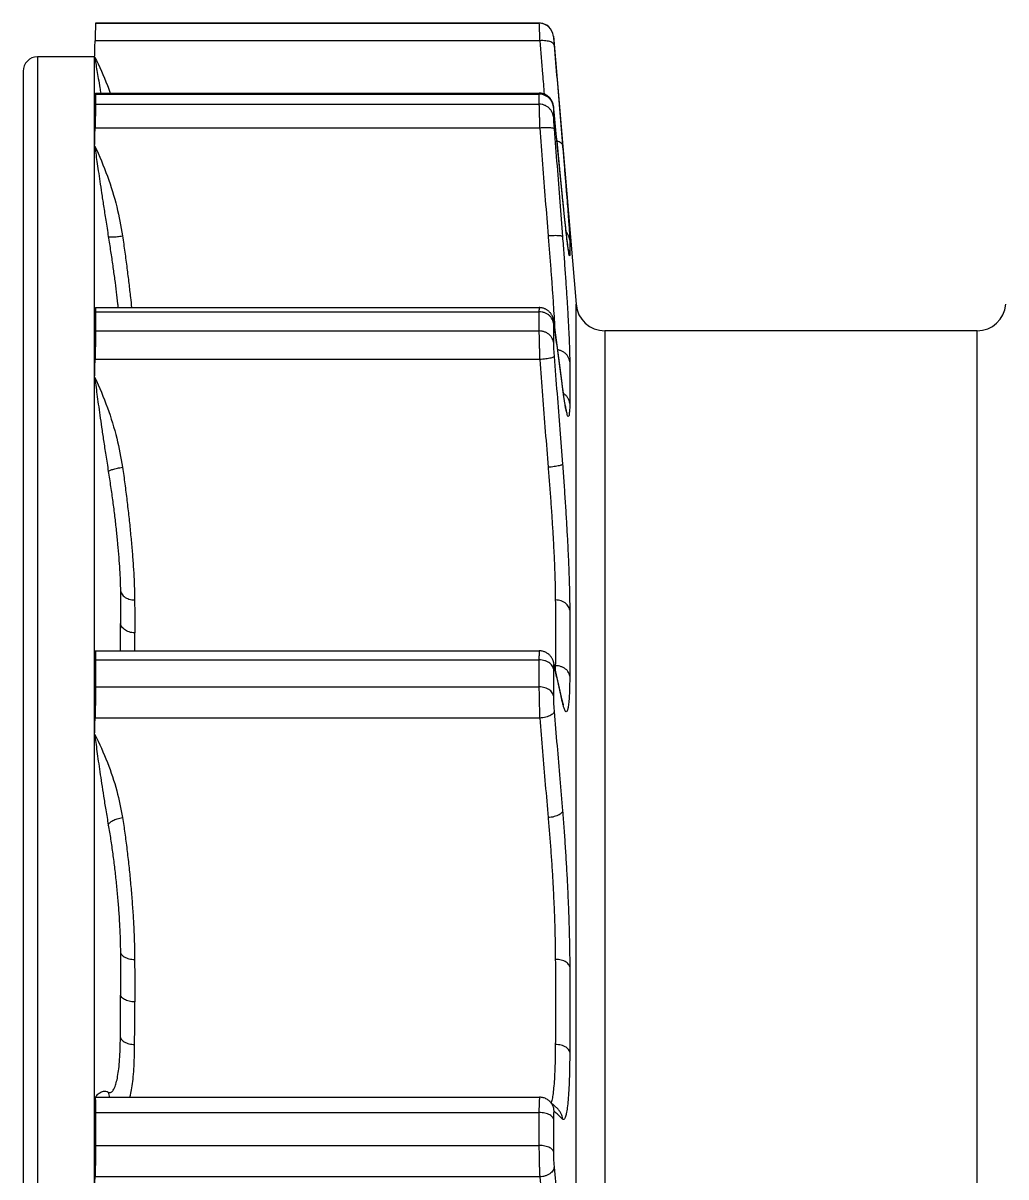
# Model space of a CAD drawing. Extents: x 33 to 391, y 88 to 313.
# Drawn here: x 317.72 to 351.64, y 272.92 to 312.74 of the extents above; entities that cross this region are included whole.
import ezdxf

# ---------------------------------------------------------------- set-up
doc = ezdxf.new("R2010")
doc.units = 0
doc.header["$MEASUREMENT"] = 0
doc.layers.get('0').update_dxf_attribs({"linetype": 'CONTINUOUS'})

msp = doc.modelspace()

# ---------------------------------------------------------------- linework, layer by layer
at = {"color": 7, "linetype": 'Continuous'}
for p, q in [((320.224, 312.741), (320.224, 312.738)), ((335.528, 312.741), (320.224, 312.741)), ((320.224, 312.738), (335.528, 312.738)), ((335.528, 312.741), (335.528, 312.738)), ((336.025, 312.284), (336.025, 312.281)), ((336.025, 312.284), (336.808, 303.034)), ((335.553, 312.133), (320.209, 312.133)), ((318.225, 311.576), (318.225, 172.276)), ((320.159, 311.576), (318.225, 311.576)), ((320.194, 172.496), (320.194, 311.57)), ((317.725, 311.076), (317.725, 172.776)), ((320.223, 310.324), (335.529, 310.324)), ((320.224, 310.289), (320.224, 309.945)), ((320.224, 310.289), (335.528, 310.289)), ((335.528, 310.289), (335.528, 309.945)), ((320.224, 309.945), (335.528, 309.945)), ((336.025, 309.848), (336.025, 309.506)), ((336.034, 309.835), (336.032, 309.852)), ((336.036, 309.816), (336.034, 309.835)), ((336.046, 309.727), (336.041, 309.775)), ((336.375, 306.398), (336.046, 309.727)), ((336.051, 309.679), (336.05, 309.688)), ((335.553, 309.116), (320.209, 309.116)), ((336.339, 306.754), (336.339, 306.762)), ((336.42, 305.955), (336.375, 306.398)), ((336.453, 305.653), (336.42, 305.955)), ((336.463, 305.564), (336.453, 305.653)), ((336.472, 305.48), (336.463, 305.564)), ((336.492, 305.307), (336.472, 305.48)), ((336.508, 305.181), (336.492, 305.307)), ((336.519, 305.091), (336.508, 305.181)), ((336.527, 305.028), (336.519, 305.091)), ((336.534, 304.974), (336.527, 305.028)), ((336.539, 304.938), (336.534, 304.974)), ((336.544, 304.907), (336.539, 304.938)), ((336.548, 304.88), (336.544, 304.907)), ((336.55, 304.864), (336.548, 304.88)), ((336.553, 304.85), (336.55, 304.864)), ((336.555, 304.838), (336.553, 304.85)), ((336.556, 304.828), (336.555, 304.838)), ((336.558, 304.819), (336.556, 304.828)), ((320.22, 302.919), (335.534, 302.919)), ((320.224, 302.778), (320.224, 302.115)), ((320.224, 302.778), (335.528, 302.778)), ((335.528, 302.778), (335.528, 302.115)), ((336.808, 181.055), (336.808, 303.034)), ((336.025, 302.386), (336.025, 301.727)), ((336.038, 302.461), (336.034, 302.481)), ((336.051, 302.363), (336.048, 302.393)), ((320.224, 302.115), (335.528, 302.115)), ((337.803, 302.119), (337.803, 181.97)), ((350.646, 302.119), (337.803, 302.119)), ((350.646, 181.97), (350.646, 302.119)), ((335.553, 301.125), (320.209, 301.125)), ((336.339, 300.182), (336.337, 300.211)), ((336.357, 300.062), (336.34, 300.182)), ((336.371, 299.958), (336.357, 300.062)), ((336.385, 299.863), (336.371, 299.958)), ((336.398, 299.777), (336.385, 299.863)), ((336.406, 299.725), (336.398, 299.777)), ((336.414, 299.676), (336.406, 299.725)), ((336.422, 299.631), (336.414, 299.676)), ((336.429, 299.589), (336.422, 299.631)), ((336.436, 299.55), (336.429, 299.589)), ((336.443, 299.515), (336.436, 299.55)), ((336.449, 299.484), (336.443, 299.515)), ((336.455, 299.455), (336.449, 299.484)), ((320.194, 290.806), (320.194, 290.806)), ((320.216, 291.074), (335.541, 291.074)), ((320.224, 290.763), (320.224, 289.83)), ((320.224, 290.763), (335.528, 290.763)), ((335.528, 290.763), (335.528, 289.83)), ((336.025, 290.448), (336.025, 289.521)), ((336.331, 289.366), (336.04, 290.655)), ((336.092, 290.561), (336.061, 290.561)), ((320.224, 289.83), (335.528, 289.83)), ((335.553, 288.753), (320.209, 288.753)), ((320.21, 275.666), (335.55, 275.666)), ((335.926, 275.499), (335.894, 275.53)), ((336.188, 275.249), (335.926, 275.499)), ((320.224, 275.135), (320.224, 274.001)), ((320.224, 275.135), (335.528, 275.135)), ((335.528, 275.135), (335.528, 274.001)), ((336.025, 274.921), (336.025, 273.795)), ((320.224, 274.001), (335.528, 274.001)), ((335.553, 272.916), (320.209, 272.916))]:
    msp.add_line(p, q, dxfattribs=at)
for points in [[(336.032, 309.852), (336.031, 309.86), (336.029, 309.867), (336.028, 309.875), (336.027, 309.883), (336.026, 309.891), (336.025, 309.899), (336.023, 309.907), (336.021, 309.915), (336.019, 309.924), (336.017, 309.934), (336.015, 309.944), (336.012, 309.954), (336.009, 309.965), (336.005, 309.976), (336.002, 309.988), (335.997, 310), (335.993, 310.012), (335.988, 310.024), (335.982, 310.036), (335.976, 310.048), (335.97, 310.06), (335.963, 310.072), (335.956, 310.085), (335.948, 310.097), (335.94, 310.109), (335.931, 310.121), (335.922, 310.133), (335.912, 310.145), (335.902, 310.157), (335.892, 310.168), (335.88, 310.18), (335.869, 310.191), (335.857, 310.201), (335.845, 310.212), (335.832, 310.222), (335.819, 310.231), (335.805, 310.241), (335.791, 310.249), (335.777, 310.258), (335.763, 310.266), (335.748, 310.273), (335.733, 310.281), (335.717, 310.287), (335.701, 310.293), (335.685, 310.299), (335.669, 310.304), (335.653, 310.308), (335.636, 310.312), (335.619, 310.316), (335.602, 310.318), (335.585, 310.321), (335.568, 310.322), (335.551, 310.323), (335.534, 310.324), (335.529, 310.324)], [(336.041, 309.775), (336.04, 309.786), (336.038, 309.796), (336.036, 309.816)], [(336.56, 304.808), (336.56, 304.807), (336.56, 304.808), (336.56, 304.809), (336.56, 304.811), (336.559, 304.813), (336.559, 304.816), (336.558, 304.819)], [(336.034, 302.481), (336.032, 302.49), (336.03, 302.5), (336.028, 302.511), (336.026, 302.521), (336.023, 302.532), (336.02, 302.544), (336.016, 302.557), (336.012, 302.57), (336.007, 302.584), (336.002, 302.598), (335.996, 302.613), (335.989, 302.628), (335.981, 302.643), (335.973, 302.659), (335.964, 302.674), (335.954, 302.69), (335.944, 302.706), (335.933, 302.721), (335.921, 302.736), (335.908, 302.751), (335.894, 302.766), (335.88, 302.78), (335.865, 302.794), (335.849, 302.807), (335.833, 302.82), (335.816, 302.832), (335.798, 302.844), (335.78, 302.854), (335.761, 302.864), (335.742, 302.874), (335.722, 302.882), (335.702, 302.89), (335.682, 302.897), (335.661, 302.903), (335.639, 302.908), (335.618, 302.912), (335.596, 302.915), (335.574, 302.918), (335.552, 302.919), (335.534, 302.919)], [(336.047, 302.403), (336.045, 302.416), (336.043, 302.428), (336.041, 302.44), (336.04, 302.451), (336.038, 302.461)], [(336.34, 300.182), (336.311, 300.408), (336.047, 302.403)], [(336.482, 299.343), (336.482, 299.344), (336.481, 299.345), (336.481, 299.348), (336.48, 299.351), (336.478, 299.355), (336.477, 299.36), (336.475, 299.366), (336.474, 299.373), (336.472, 299.38), (336.47, 299.388), (336.468, 299.398), (336.465, 299.407), (336.463, 299.418), (336.46, 299.43), (336.458, 299.442), (336.455, 299.455)], [(336.04, 290.655), (336.036, 290.67), (336.033, 290.684), (336.029, 290.699), (336.024, 290.715), (336.018, 290.732), (336.011, 290.75), (336.004, 290.768), (335.995, 290.787), (335.985, 290.807), (335.974, 290.826), (335.962, 290.845), (335.949, 290.864), (335.935, 290.883), (335.919, 290.902), (335.903, 290.92), (335.885, 290.937), (335.866, 290.954), (335.846, 290.97), (335.826, 290.985), (335.804, 290.999), (335.781, 291.013), (335.757, 291.025), (335.733, 291.036), (335.708, 291.045), (335.681, 291.054), (335.655, 291.061), (335.627, 291.066), (335.599, 291.07), (335.571, 291.073), (335.541, 291.074)], [(336.375, 289.208), (336.375, 289.208), (336.375, 289.209), (336.374, 289.211), (336.372, 289.215), (336.371, 289.22), (336.369, 289.225), (336.367, 289.232), (336.364, 289.239), (336.362, 289.248), (336.359, 289.258), (336.356, 289.268), (336.353, 289.279), (336.35, 289.292), (336.346, 289.305), (336.343, 289.319), (336.339, 289.334), (336.335, 289.35), (336.331, 289.366)], [(335.894, 275.53), (335.872, 275.55), (335.848, 275.568), (335.823, 275.586), (335.796, 275.602), (335.768, 275.616), (335.739, 275.629), (335.709, 275.641), (335.677, 275.65), (335.645, 275.657), (335.612, 275.662), (335.578, 275.665), (335.55, 275.666)]]:
    msp.add_lwpolyline(points, dxfattribs=at)
for centre, radius, start, end in [((335.528, 312.242), 0.499, 4.8361, 90), ((318.225, 311.076), 0.5, 90, 180), ((337.803, 303.118), 0.999, 184.8361, 270), ((350.646, 303.118), 0.999, 270, 355.1639)]:
    msp.add_arc(centre, radius, start, end, dxfattribs=at)
for points, knots in [([(320.224, 312.738), (320.224, 312.733), (320.223, 312.714), (320.223, 312.673), (320.221, 312.606), (320.219, 312.515), (320.216, 312.404), (320.212, 312.274), (320.21, 312.181), (320.209, 312.133)], [0, 0, 0, 0, 0.0151002, 0.0570229, 0.124628, 0.2160754, 0.3288755, 0.4599579, 0.6057508, 0.6057508, 0.6057508, 0.6057508]), ([(336.025, 312.281), (336.022, 312.316), (336.009, 312.386), (335.967, 312.484), (335.906, 312.571), (335.827, 312.644), (335.735, 312.698), (335.634, 312.731), (335.563, 312.738), (335.528, 312.738)], [0, 0, 0, 0, 0.1058125, 0.2116257, 0.3174398, 0.423255, 0.5290712, 0.6348882, 0.7407056, 0.7407056, 0.7407056, 0.7407056]), ([(335.528, 312.738), (335.528, 312.733), (335.529, 312.714), (335.53, 312.673), (335.533, 312.606), (335.537, 312.515), (335.542, 312.404), (335.547, 312.274), (335.551, 312.181), (335.553, 312.133)], [0, 0, 0, 0, 0.0150996, 0.0570263, 0.1246457, 0.2161268, 0.3289879, 0.4601614, 0.6060746, 0.6060746, 0.6060746, 0.6060746]), ([(336.025, 312.281), (336.025, 312.278), (336.027, 312.265), (336.029, 312.237), (336.033, 312.192), (336.038, 312.132), (336.044, 312.059), (336.048, 312.007), (336.051, 311.978)], [0, 0, 0, 0, 0.0100685, 0.038389, 0.0838791, 0.1449049, 0.2193002, 0.3038221, 0.3038221, 0.3038221, 0.3038221]), ([(320.194, 311.57), (320.197, 311.663), (320.201, 311.851), (320.206, 312.039), (320.209, 312.133)], [0, 0, 0, 0, 0.2804744, 0.5630738, 0.5630738, 0.5630738, 0.5630738]), ([(336.051, 311.978), (336.049, 311.993), (336.036, 312.025), (335.994, 312.062), (335.932, 312.093), (335.854, 312.116), (335.762, 312.131), (335.66, 312.137), (335.589, 312.135), (335.553, 312.133)], [0, 0, 0, 0, 0.044337, 0.0982616, 0.1661375, 0.2482431, 0.3426137, 0.4460064, 0.5544307, 0.5544307, 0.5544307, 0.5544307]), ([(335.553, 312.133), (335.585, 311.748), (335.637, 311.134), (335.688, 310.52), (335.707, 310.291)], [0, 0, 0, 0, 1.159687, 1.848451, 1.848451, 1.848451, 1.848451]), ([(336.051, 311.978), (336.084, 311.583), (336.149, 310.804), (336.245, 309.653), (336.308, 308.898), (336.339, 308.527)], [0, 0, 0, 0, 1.19133, 2.344711, 3.463829, 3.463829, 3.463829, 3.463829]), ([(320.194, 311.57), (320.207, 311.497), (320.233, 311.341), (320.275, 311.092), (320.323, 310.812), (320.367, 310.553), (320.395, 310.386), (320.406, 310.324)], [0, 0, 0, 0, 0.222708, 0.474685, 0.757214, 1.074582, 1.264065, 1.264065, 1.264065, 1.264065]), ([(320.194, 311.57), (320.357, 311.251), (320.545, 310.838), (320.703, 310.413), (320.735, 310.324)], [0, 0, 0, 0, 1.074686, 1.35849, 1.35849, 1.35849, 1.35849]), ([(320.209, 309.951), (320.21, 309.991), (320.212, 310.064), (320.217, 310.161), (320.215, 310.24), (320.228, 310.283), (320.215, 310.318), (320.223, 310.322), (320.223, 310.322)], [0, 0, 0, 0, 0.1195674, 0.2187911, 0.2949659, 0.3460211, 0.3705786, 0.3706095, 0.3706095, 0.3706095, 0.3706095]), ([(335.531, 310.322), (335.531, 310.322), (335.53, 310.321), (335.524, 310.311), (335.528, 310.299), (335.528, 310.289)], [0, 0, 0, 0, 0.00078341, 0.00395504, 0.03371793, 0.03371793, 0.03371793, 0.03371793]), ([(336.025, 309.848), (336.022, 309.882), (336.009, 309.949), (335.967, 310.044), (335.905, 310.128), (335.827, 310.198), (335.735, 310.25), (335.634, 310.282), (335.563, 310.289), (335.528, 310.289)], [0, 0, 0, 0, 0.1022807, 0.2050003, 0.3083843, 0.412537, 0.5174256, 0.6228884, 0.728665, 0.728665, 0.728665, 0.728665]), ([(320.209, 309.951), (320.206, 309.871), (320.201, 309.712), (320.197, 309.553), (320.194, 309.474)], [0, 0, 0, 0, 0.2395161, 0.4772271, 0.4772271, 0.4772271, 0.4772271]), ([(320.224, 309.945), (320.224, 309.925), (320.224, 309.878), (320.223, 309.795), (320.221, 309.69), (320.219, 309.566), (320.216, 309.427), (320.212, 309.275), (320.21, 309.17), (320.209, 309.116)], [0, 0, 0, 0, 0.0588353, 0.1422215, 0.2478908, 0.3729661, 0.5140406, 0.6672729, 0.8284858, 0.8284858, 0.8284858, 0.8284858]), ([(336.025, 309.506), (336.022, 309.539), (336.009, 309.607), (335.967, 309.701), (335.905, 309.785), (335.827, 309.854), (335.735, 309.905), (335.634, 309.937), (335.563, 309.945), (335.528, 309.945)], [0, 0, 0, 0, 0.101784, 0.2040696, 0.307114, 0.4110355, 0.5157959, 0.6212101, 0.7269815, 0.7269815, 0.7269815, 0.7269815]), ([(335.528, 309.945), (335.528, 309.925), (335.529, 309.878), (335.53, 309.795), (335.533, 309.69), (335.537, 309.566), (335.542, 309.427), (335.547, 309.275), (335.551, 309.17), (335.553, 309.116)], [0, 0, 0, 0, 0.0588187, 0.1421911, 0.2478593, 0.3729572, 0.5140866, 0.6674068, 0.828738, 0.828738, 0.828738, 0.828738]), ([(336.04, 309.786), (336.039, 309.791), (336.036, 309.81), (336.03, 309.835), (336.033, 309.856), (336.022, 309.868), (336.025, 309.853), (336.025, 309.848)], [0, 0, 0, 0, 0.0166408, 0.05538579, 0.07646787, 0.07974864, 0.09580227, 0.09580227, 0.09580227, 0.09580227]), ([(336.025, 309.506), (336.025, 309.494), (336.026, 309.465), (336.029, 309.413), (336.032, 309.348), (336.037, 309.27), (336.044, 309.183), (336.048, 309.123), (336.051, 309.091)], [0, 0, 0, 0, 0.0353765, 0.0874498, 0.1541185, 0.2329898, 0.3212412, 0.4150547, 0.4150547, 0.4150547, 0.4150547]), ([(336.046, 309.726), (336.045, 309.733), (336.043, 309.753), (336.041, 309.773), (336.04, 309.786)], [0, 0, 0, 0, 0.02146084, 0.05992325, 0.05992325, 0.05992325, 0.05992325]), ([(336.338, 306.762), (336.308, 307.074), (336.245, 307.711), (336.149, 308.684), (336.084, 309.344), (336.051, 309.679)], [0, 0, 0, 0, 0.941866, 1.920437, 2.931247, 2.931247, 2.931247, 2.931247]), ([(320.194, 308.509), (320.197, 308.61), (320.201, 308.812), (320.206, 309.015), (320.209, 309.116)], [0, 0, 0, 0, 0.3024514, 0.6071942, 0.6071942, 0.6071942, 0.6071942]), ([(336.051, 309.091), (336.049, 309.098), (336.028, 309.109), (335.99, 309.116), (335.93, 309.123), (335.853, 309.127), (335.761, 309.127), (335.66, 309.123), (335.589, 309.119), (335.553, 309.116)], [0, 0, 0, 0, 0.0203335, 0.0604868, 0.1209741, 0.1994896, 0.2925217, 0.3957564, 0.5043484, 0.5043484, 0.5043484, 0.5043484]), ([(335.553, 309.116), (335.585, 308.701), (335.65, 307.872), (335.746, 306.631), (335.81, 305.806), (335.842, 305.394)], [0, 0, 0, 0, 1.250002, 2.494537, 3.733573, 3.733573, 3.733573, 3.733573]), ([(336.051, 309.091), (336.084, 308.665), (336.149, 307.825), (336.245, 306.584), (336.308, 305.77), (336.339, 305.369)], [0, 0, 0, 0, 1.284195, 2.527491, 3.733858, 3.733858, 3.733858, 3.733858]), ([(336.339, 308.527), (336.338, 308.541), (336.324, 308.573), (336.282, 308.61), (336.222, 308.64), (336.176, 308.654), (336.152, 308.66)], [0, 0, 0, 0, 0.0443391, 0.0983037, 0.1662013, 0.2424652, 0.2424652, 0.2424652, 0.2424652]), ([(320.194, 308.509), (320.358, 308.164), (320.648, 307.473), (320.968, 306.428), (321.104, 305.732), (321.158, 305.394)], [0, 0, 0, 0, 1.145168, 2.245866, 3.271587, 3.271587, 3.271587, 3.271587]), ([(320.194, 308.509), (320.207, 308.423), (320.233, 308.24), (320.275, 307.949), (320.323, 307.625), (320.376, 307.265), (320.436, 306.865), (320.504, 306.417), (320.581, 305.917), (320.636, 305.564), (320.666, 305.378)], [0, 0, 0, 0, 0.261889, 0.555489, 0.881413, 1.243583, 1.646858, 2.097001, 2.600679, 3.166458, 3.166458, 3.166458, 3.166458]), ([(336.339, 308.527), (336.355, 308.336), (336.385, 307.968), (336.429, 307.439), (336.468, 306.958), (336.502, 306.528), (336.531, 306.152), (336.554, 305.835), (336.572, 305.58), (336.584, 305.391), (336.589, 305.287), (336.589, 305.247)], [0, 0, 0, 0, 0.575278, 1.107338, 1.590983, 2.023606, 2.401537, 2.721014, 2.977896, 3.168588, 3.289498, 3.289498, 3.289498, 3.289498]), ([(336.55, 304.868), (336.545, 304.907), (336.525, 305.021), (336.501, 305.234), (336.466, 305.527), (336.428, 305.882), (336.384, 306.298), (336.355, 306.596), (336.339, 306.754)], [0, 0, 0, 0, 0.116763, 0.347498, 0.643024, 1.001116, 1.420416, 1.897615, 1.897615, 1.897615, 1.897615]), ([(336.589, 305.247), (336.586, 305.282), (336.573, 305.351), (336.531, 305.448), (336.49, 305.506), (336.466, 305.532)], [0, 0, 0, 0, 0.104863, 0.2098366, 0.3153835, 0.3153835, 0.3153835, 0.3153835]), ([(320.666, 305.378), (320.669, 305.373), (320.686, 305.366), (320.718, 305.361), (320.766, 305.358), (320.826, 305.359), (320.898, 305.363), (320.98, 305.37), (321.067, 305.381), (321.127, 305.389), (321.158, 305.394)], [0, 0, 0, 0, 0.0182427, 0.0509753, 0.0986341, 0.1600096, 0.2331657, 0.3156715, 0.4047344, 0.4973168, 0.4973168, 0.4973168, 0.4973168]), ([(320.666, 305.378), (320.693, 305.206), (320.745, 304.869), (320.817, 304.376), (320.882, 303.907), (320.939, 303.469), (320.978, 303.143), (320.998, 302.963), (321.002, 302.919)], [0, 0, 0, 0, 0.522147, 1.022851, 1.497017, 1.940589, 2.349602, 2.482208, 2.482208, 2.482208, 2.482208]), ([(321.158, 305.394), (321.184, 305.206), (321.236, 304.836), (321.308, 304.29), (321.373, 303.769), (321.426, 303.315), (321.456, 303.035), (321.468, 302.919)], [0, 0, 0, 0, 0.569556, 1.122014, 1.649466, 2.145108, 2.494339, 2.494339, 2.494339, 2.494339]), ([(336.339, 305.369), (336.337, 305.375), (336.316, 305.386), (336.279, 305.394), (336.218, 305.401), (336.141, 305.404), (336.05, 305.404), (335.948, 305.401), (335.878, 305.397), (335.842, 305.394)], [0, 0, 0, 0, 0.0204444, 0.0606936, 0.1212215, 0.1997211, 0.2926888, 0.3958228, 0.5042939, 0.5042939, 0.5042939, 0.5042939]), ([(335.842, 305.394), (335.858, 305.206), (335.888, 304.837), (335.931, 304.293), (335.97, 303.773), (336.005, 303.283), (336.034, 302.83), (336.051, 302.54), (336.058, 302.403)], [0, 0, 0, 0, 0.564299, 1.112025, 1.635989, 2.129313, 2.585666, 2.999235, 2.999235, 2.999235, 2.999235]), ([(336.339, 305.369), (336.355, 305.159), (336.386, 304.748), (336.43, 304.146), (336.469, 303.575), (336.503, 303.039), (336.532, 302.544), (336.555, 302.094), (336.573, 301.695), (336.585, 301.353), (336.589, 301.143), (336.589, 301.049)], [0, 0, 0, 0, 0.631077, 1.236827, 1.810578, 2.348674, 2.846302, 3.298516, 3.699688, 4.044656, 4.327223, 4.327223, 4.327223, 4.327223]), ([(336.589, 305.247), (336.59, 305.192), (336.592, 305.084), (336.592, 304.957), (336.591, 304.884), (336.591, 304.866)], [0, 0, 0, 0, 0.1632382, 0.3265618, 0.3809864, 0.3809864, 0.3809864, 0.3809864]), ([(336.589, 304.757), (336.589, 304.74), (336.591, 304.687), (336.559, 304.76), (336.558, 304.804), (336.552, 304.853), (336.55, 304.868)], [0, 0, 0, 0, 0.0500857, 0.0746515, 0.169064, 0.2160098, 0.2160098, 0.2160098, 0.2160098]), ([(336.589, 304.757), (336.586, 304.792), (336.577, 304.838), (336.562, 304.882), (336.558, 304.893)], [0, 0, 0, 0, 0.104876, 0.1399179, 0.1399179, 0.1399179, 0.1399179]), ([(320.209, 302.733), (320.206, 302.674), (320.201, 302.555), (320.197, 302.437), (320.194, 302.378)], [0, 0, 0, 0, 0.178696, 0.3560452, 0.3560452, 0.3560452, 0.3560452]), ([(320.209, 302.733), (320.21, 302.761), (320.212, 302.81), (320.216, 302.869), (320.217, 302.903), (320.22, 302.916), (320.221, 302.918), (320.221, 302.919)], [0, 0, 0, 0, 0.0844955, 0.1445268, 0.1784786, 0.1856702, 0.1859468, 0.1859468, 0.1859468, 0.1859468]), ([(320.221, 302.919), (320.226, 302.924), (320.219, 302.876), (320.226, 302.85), (320.224, 302.803), (320.224, 302.778)], [0, 0, 0, 0, 0.0206815, 0.0677424, 0.1401531, 0.1401531, 0.1401531, 0.1401531]), ([(335.533, 302.918), (335.533, 302.918), (335.528, 302.923), (335.533, 302.877), (335.526, 302.849), (335.528, 302.803), (335.528, 302.778)], [0, 0, 0, 0, 0.0000794, 0.0206819, 0.0677615, 0.1401604, 0.1401604, 0.1401604, 0.1401604]), ([(336.025, 302.386), (336.022, 302.416), (336.009, 302.477), (335.966, 302.561), (335.904, 302.636), (335.826, 302.698), (335.734, 302.744), (335.633, 302.772), (335.563, 302.778), (335.528, 302.778)], [0, 0, 0, 0, 0.091482, 0.1848347, 0.2809645, 0.3802326, 0.4824352, 0.5868842, 0.6925456, 0.6925456, 0.6925456, 0.6925456]), ([(336.051, 302.363), (336.048, 302.379), (336.045, 302.409), (336.039, 302.431), (336.034, 302.46), (336.024, 302.444), (336.027, 302.424), (336.026, 302.404), (336.026, 302.393)], [0, 0, 0, 0, 0.0485148, 0.0804088, 0.0945089, 0.101067, 0.1249031, 0.1586186, 0.1586186, 0.1586186, 0.1586186]), ([(336.335, 300.21), (336.306, 300.436), (336.244, 300.904), (336.149, 301.621), (336.084, 302.113), (336.051, 302.363)], [0, 0, 0, 0, 0.682457, 1.414968, 2.171635, 2.171635, 2.171635, 2.171635]), ([(320.224, 302.115), (320.224, 302.082), (320.224, 302.01), (320.223, 301.892), (320.221, 301.758), (320.219, 301.61), (320.216, 301.452), (320.213, 301.29), (320.21, 301.18), (320.209, 301.125)], [0, 0, 0, 0, 0.0982096, 0.2168799, 0.3527822, 0.5022151, 0.6611075, 0.8251318, 0.9898152, 0.9898152, 0.9898152, 0.9898152]), ([(336.025, 301.727), (336.022, 301.757), (336.009, 301.817), (335.966, 301.9), (335.904, 301.974), (335.826, 302.035), (335.734, 302.081), (335.633, 302.109), (335.563, 302.115), (335.528, 302.115)], [0, 0, 0, 0, 0.0905307, 0.1830659, 0.2785709, 0.377424, 0.4794013, 0.5837662, 0.6894184, 0.6894184, 0.6894184, 0.6894184]), ([(335.528, 302.115), (335.528, 302.082), (335.528, 302.01), (335.53, 301.892), (335.533, 301.758), (335.537, 301.61), (335.541, 301.452), (335.547, 301.29), (335.551, 301.18), (335.553, 301.125)], [0, 0, 0, 0, 0.0981826, 0.2168307, 0.3527258, 0.5021788, 0.6611261, 0.8252393, 0.9900417, 0.9900417, 0.9900417, 0.9900417]), ([(336.025, 301.727), (336.025, 301.707), (336.026, 301.664), (336.028, 301.593), (336.032, 301.511), (336.037, 301.421), (336.043, 301.327), (336.048, 301.264), (336.051, 301.232)], [0, 0, 0, 0, 0.0580793, 0.1300758, 0.213015, 0.3039203, 0.3995227, 0.4957127, 0.4957127, 0.4957127, 0.4957127]), ([(320.194, 300.519), (320.197, 300.62), (320.201, 300.822), (320.206, 301.024), (320.209, 301.125)], [0, 0, 0, 0, 0.3020103, 0.6063087, 0.6063087, 0.6063087, 0.6063087]), ([(336.051, 301.232), (336.049, 301.224), (336.029, 301.21), (335.991, 301.195), (335.93, 301.178), (335.853, 301.162), (335.761, 301.147), (335.66, 301.135), (335.589, 301.128), (335.553, 301.125)], [0, 0, 0, 0, 0.0227524, 0.0652663, 0.1278044, 0.2079886, 0.3022507, 0.4062357, 0.5150776, 0.5150776, 0.5150776, 0.5150776]), ([(335.553, 301.125), (335.585, 300.711), (335.65, 299.883), (335.746, 298.644), (335.81, 297.82), (335.842, 297.408)], [0, 0, 0, 0, 1.248189, 2.490919, 3.728157, 3.728157, 3.728157, 3.728157]), ([(336.051, 301.232), (336.084, 300.805), (336.149, 299.967), (336.245, 298.727), (336.308, 297.914), (336.339, 297.514)], [0, 0, 0, 0, 1.282412, 2.523984, 3.728682, 3.728682, 3.728682, 3.728682]), ([(336.589, 301.049), (336.586, 301.082), (336.573, 301.146), (336.531, 301.236), (336.469, 301.316), (336.39, 301.382), (336.298, 301.431), (336.223, 301.454), (336.18, 301.461), (336.171, 301.462)], [0, 0, 0, 0, 0.097368, 0.1957884, 0.2958045, 0.3976583, 0.5012614, 0.6062261, 0.6321431, 0.6321431, 0.6321431, 0.6321431]), ([(336.589, 301.049), (336.59, 300.89), (336.592, 300.572), (336.592, 300.094), (336.59, 299.775), (336.589, 299.616)], [0, 0, 0, 0, 0.47761, 0.955468, 1.433112, 1.433112, 1.433112, 1.433112]), ([(320.194, 300.519), (320.358, 300.175), (320.648, 299.485), (320.968, 298.441), (321.104, 297.746), (321.158, 297.408)], [0, 0, 0, 0, 1.143745, 2.242974, 3.267256, 3.267256, 3.267256, 3.267256]), ([(320.194, 300.519), (320.206, 300.426), (320.233, 300.229), (320.275, 299.918), (320.322, 299.574), (320.376, 299.196), (320.436, 298.779), (320.504, 298.319), (320.581, 297.81), (320.636, 297.454), (320.666, 297.267)], [0, 0, 0, 0, 0.282128, 0.596113, 0.941853, 1.322621, 1.742436, 2.205942, 2.718328, 3.286254, 3.286254, 3.286254, 3.286254]), ([(336.455, 299.425), (336.445, 299.472), (336.424, 299.611), (336.382, 299.863), (336.354, 300.068), (336.339, 300.182)], [0, 0, 0, 0, 0.1458314, 0.422148, 0.7665565, 0.7665565, 0.7665565, 0.7665565]), ([(336.589, 299.616), (336.586, 299.648), (336.573, 299.713), (336.531, 299.803), (336.469, 299.883), (336.412, 299.931), (336.377, 299.953), (336.372, 299.957)], [0, 0, 0, 0, 0.0974056, 0.1958979, 0.2960065, 0.3979562, 0.4184924, 0.4184924, 0.4184924, 0.4184924]), ([(336.589, 299.616), (336.589, 299.544), (336.593, 299.417), (336.567, 299.283), (336.579, 299.178), (336.513, 299.158), (336.501, 299.268), (336.475, 299.337), (336.459, 299.404), (336.455, 299.425)], [0, 0, 0, 0, 0.2168805, 0.36566, 0.445244, 0.4696335, 0.5399133, 0.6782482, 0.7396507, 0.7396507, 0.7396507, 0.7396507]), ([(336.339, 297.514), (336.337, 297.507), (336.317, 297.493), (336.279, 297.477), (336.219, 297.461), (336.142, 297.445), (336.05, 297.43), (335.948, 297.418), (335.878, 297.411), (335.842, 297.408)], [0, 0, 0, 0, 0.0228467, 0.0654313, 0.1279863, 0.2081347, 0.3023173, 0.4061923, 0.5149101, 0.5149101, 0.5149101, 0.5149101]), ([(336.339, 297.514), (336.356, 297.301), (336.387, 296.877), (336.43, 296.247), (336.469, 295.628), (336.503, 295.027), (336.532, 294.449), (336.556, 293.9), (336.574, 293.386), (336.585, 292.916), (336.589, 292.617), (336.589, 292.475)], [0, 0, 0, 0, 0.640352, 1.275127, 1.896675, 2.500565, 3.081193, 3.632794, 4.148663, 4.622435, 5.045746, 5.045746, 5.045746, 5.045746]), ([(320.666, 297.267), (320.669, 297.274), (320.685, 297.286), (320.717, 297.302), (320.765, 297.32), (320.826, 297.339), (320.898, 297.358), (320.979, 297.376), (321.067, 297.394), (321.127, 297.404), (321.158, 297.408)], [0, 0, 0, 0, 0.0218398, 0.0582996, 0.1093789, 0.1737188, 0.2492811, 0.3335572, 0.4237003, 0.516643, 0.516643, 0.516643, 0.516643]), ([(320.666, 297.267), (320.693, 297.093), (320.746, 296.745), (320.818, 296.228), (320.883, 295.721), (320.94, 295.228), (320.988, 294.756), (321.027, 294.308), (321.056, 293.89), (321.075, 293.507), (321.081, 293.264), (321.082, 293.149)], [0, 0, 0, 0, 0.529592, 1.053846, 1.566949, 2.064153, 2.540806, 2.992055, 3.412825, 3.797943, 4.142371, 4.142371, 4.142371, 4.142371]), ([(321.158, 297.408), (321.185, 297.218), (321.237, 296.836), (321.309, 296.265), (321.374, 295.701), (321.431, 295.15), (321.48, 294.622), (321.519, 294.121), (321.548, 293.654), (321.567, 293.228), (321.573, 292.957), (321.574, 292.829)], [0, 0, 0, 0, 0.577647, 1.155923, 1.726518, 2.281996, 2.815272, 3.319687, 3.789065, 4.217764, 4.600711, 4.600711, 4.600711, 4.600711]), ([(335.842, 297.408), (335.858, 297.218), (335.889, 296.838), (335.932, 296.268), (335.971, 295.705), (336.005, 295.155), (336.035, 294.626), (336.058, 294.125), (336.076, 293.657), (336.088, 293.229), (336.091, 292.957), (336.092, 292.829)], [0, 0, 0, 0, 0.572385, 1.145895, 1.712979, 2.266158, 2.798293, 3.302568, 3.772663, 4.202565, 4.586854, 4.586854, 4.586854, 4.586854]), ([(321.082, 293.149), (321.088, 293.123), (321.106, 293.072), (321.153, 293.003), (321.215, 292.942), (321.292, 292.893), (321.38, 292.856), (321.475, 292.834), (321.541, 292.829), (321.574, 292.829)], [0, 0, 0, 0, 0.0789999, 0.1612497, 0.2477058, 0.3385795, 0.4334045, 0.5311808, 0.6305478, 0.6305478, 0.6305478, 0.6305478]), ([(321.082, 293.149), (321.083, 293.023), (321.085, 292.771), (321.086, 292.394), (321.086, 292.142), (321.086, 292.016)], [0, 0, 0, 0, 0.377585, 0.755226, 1.132836, 1.132836, 1.132836, 1.132836]), ([(321.574, 292.829), (321.575, 292.703), (321.576, 292.451), (321.578, 292.073), (321.578, 291.821), (321.578, 291.695)], [0, 0, 0, 0, 0.378185, 0.756287, 1.134315, 1.134315, 1.134315, 1.134315]), ([(336.589, 292.475), (336.586, 292.503), (336.572, 292.558), (336.53, 292.635), (336.468, 292.702), (336.389, 292.757), (336.297, 292.799), (336.197, 292.824), (336.127, 292.829), (336.092, 292.829)], [0, 0, 0, 0, 0.0830247, 0.16913, 0.2597457, 0.3553632, 0.4555788, 0.5592733, 0.6648427, 0.6648427, 0.6648427, 0.6648427]), ([(336.092, 292.829), (336.093, 292.577), (336.094, 292.073), (336.094, 291.317), (336.093, 290.813), (336.092, 290.561)], [0, 0, 0, 0, 0.756215, 1.512397, 2.268613, 2.268613, 2.268613, 2.268613]), ([(336.589, 292.475), (336.59, 292.223), (336.592, 291.719), (336.592, 290.962), (336.59, 290.458), (336.589, 290.205)], [0, 0, 0, 0, 0.756567, 1.513519, 2.270116, 2.270116, 2.270116, 2.270116]), ([(321.083, 291.074), (321.084, 291.136), (321.085, 291.324), (321.086, 291.638), (321.086, 291.89), (321.086, 292.016)], [0, 0, 0, 0, 0.1869772, 0.5646018, 0.9422061, 0.9422061, 0.9422061, 0.9422061]), ([(321.578, 291.695), (321.545, 291.695), (321.48, 291.7), (321.385, 291.723), (321.297, 291.759), (321.22, 291.809), (321.157, 291.87), (321.111, 291.939), (321.092, 291.99), (321.086, 292.016)], [0, 0, 0, 0, 0.0990892, 0.196652, 0.2917491, 0.3834947, 0.4702789, 0.552314, 0.6311731, 0.6311731, 0.6311731, 0.6311731]), ([(321.577, 291.074), (321.577, 291.155), (321.578, 291.362), (321.578, 291.569), (321.578, 291.695)], [0, 0, 0, 0, 0.2432692, 0.6212975, 0.6212975, 0.6212975, 0.6212975]), ([(320.209, 291.014), (320.206, 290.98), (320.201, 290.91), (320.197, 290.841), (320.194, 290.806)], [0, 0, 0, 0, 0.1047021, 0.2086148, 0.2086148, 0.2086148, 0.2086148]), ([(320.209, 291.014), (320.21, 291.029), (320.214, 291.038), (320.211, 291.077), (320.216, 291.074), (320.216, 291.074)], [0, 0, 0, 0, 0.04321921, 0.05982737, 0.05995522, 0.05995522, 0.05995522, 0.05995522]), ([(320.216, 291.074), (320.219, 291.071), (320.219, 291.053), (320.222, 291.017), (320.223, 290.953), (320.224, 290.866), (320.224, 290.8), (320.224, 290.763)], [0, 0, 0, 0, 0.0112445, 0.0492176, 0.1130327, 0.2009785, 0.3106674, 0.3106674, 0.3106674, 0.3106674]), ([(335.541, 291.074), (335.538, 291.071), (335.535, 291.053), (335.532, 291.017), (335.53, 290.953), (335.528, 290.866), (335.528, 290.8), (335.528, 290.763)], [0, 0, 0, 0, 0.0116961, 0.0497996, 0.1136559, 0.2016031, 0.3112711, 0.3112711, 0.3112711, 0.3112711]), ([(336.025, 290.448), (336.022, 290.473), (336.008, 290.523), (335.965, 290.591), (335.903, 290.65), (335.824, 290.699), (335.733, 290.736), (335.633, 290.758), (335.563, 290.763), (335.528, 290.763)], [0, 0, 0, 0, 0.0743535, 0.1532297, 0.2385303, 0.3307541, 0.4291931, 0.5322498, 0.6377547, 0.6377547, 0.6377547, 0.6377547]), ([(336.051, 290.574), (336.049, 290.582), (336.049, 290.592), (336.035, 290.608), (336.031, 290.58), (336.028, 290.556), (336.026, 290.505), (336.025, 290.469), (336.025, 290.448)], [0, 0, 0, 0, 0.0248061, 0.0330984, 0.0471114, 0.078448, 0.1265306, 0.1893058, 0.1893058, 0.1893058, 0.1893058]), ([(336.308, 289.434), (336.288, 289.527), (336.235, 289.76), (336.149, 290.14), (336.084, 290.428), (336.051, 290.574)], [0, 0, 0, 0, 0.283133, 0.718531, 1.168341, 1.168341, 1.168341, 1.168341]), ([(336.589, 290.205), (336.586, 290.233), (336.572, 290.288), (336.53, 290.365), (336.468, 290.432), (336.389, 290.488), (336.297, 290.529), (336.197, 290.555), (336.127, 290.561), (336.092, 290.561)], [0, 0, 0, 0, 0.0830836, 0.1692989, 0.260051, 0.3558053, 0.4561353, 0.5599053, 0.665501, 0.665501, 0.665501, 0.665501]), ([(336.589, 290.205), (336.589, 290.083), (336.587, 289.858), (336.575, 289.551), (336.562, 289.311), (336.534, 289.132), (336.522, 289.03), (336.468, 288.954), (336.41, 289.032), (336.387, 289.114), (336.366, 289.192), (336.356, 289.23)], [0, 0, 0, 0, 0.367749, 0.675467, 0.918364, 1.094716, 1.204248, 1.253441, 1.306395, 1.423253, 1.540617, 1.540617, 1.540617, 1.540617]), ([(320.224, 289.83), (320.224, 289.787), (320.224, 289.695), (320.223, 289.551), (320.221, 289.397), (320.219, 289.235), (320.216, 289.072), (320.213, 288.911), (320.21, 288.805), (320.209, 288.753)], [0, 0, 0, 0, 0.1303, 0.275455, 0.431513, 0.594225, 0.759155, 0.921812, 1.077759, 1.077759, 1.077759, 1.077759]), ([(336.025, 289.521), (336.022, 289.545), (336.008, 289.595), (335.965, 289.661), (335.903, 289.72), (335.824, 289.768), (335.733, 289.803), (335.633, 289.825), (335.563, 289.83), (335.528, 289.83)], [0, 0, 0, 0, 0.0730338, 0.1508202, 0.2353284, 0.3270501, 0.4252261, 0.5281869, 0.6336812, 0.6336812, 0.6336812, 0.6336812]), ([(335.528, 289.83), (335.528, 289.787), (335.528, 289.695), (335.53, 289.551), (335.533, 289.397), (335.537, 289.235), (335.541, 289.072), (335.547, 288.911), (335.551, 288.805), (335.553, 288.753)], [0, 0, 0, 0, 0.130266, 0.275394, 0.431444, 0.594176, 0.759165, 0.921913, 1.077981, 1.077981, 1.077981, 1.077981]), ([(336.025, 289.521), (336.025, 289.496), (336.026, 289.441), (336.028, 289.356), (336.032, 289.264), (336.037, 289.169), (336.043, 289.075), (336.048, 289.013), (336.051, 288.982)], [0, 0, 0, 0, 0.076477, 0.1630677, 0.2561438, 0.3523654, 0.4482596, 0.5397314, 0.5397314, 0.5397314, 0.5397314]), ([(320.194, 288.192), (320.197, 288.285), (320.201, 288.472), (320.206, 288.659), (320.209, 288.753)], [0, 0, 0, 0, 0.279184, 0.5604832, 0.5604832, 0.5604832, 0.5604832]), ([(336.051, 288.982), (336.049, 288.966), (336.036, 288.932), (335.994, 288.889), (335.933, 288.848), (335.855, 288.813), (335.763, 288.784), (335.66, 288.763), (335.589, 288.755), (335.553, 288.753)], [0, 0, 0, 0, 0.047414, 0.1060355, 0.1787717, 0.2651355, 0.3627565, 0.4681663, 0.577267, 0.577267, 0.577267, 0.577267]), ([(335.553, 288.753), (335.585, 288.369), (335.65, 287.604), (335.746, 286.459), (335.81, 285.697), (335.842, 285.317)], [0, 0, 0, 0, 1.154385, 2.303717, 3.447967, 3.447967, 3.447967, 3.447967]), ([(336.051, 288.982), (336.084, 288.588), (336.149, 287.813), (336.245, 286.667), (336.308, 285.916), (336.339, 285.546)], [0, 0, 0, 0, 1.186116, 2.334457, 3.44869, 3.44869, 3.44869, 3.44869]), ([(320.194, 288.192), (320.357, 287.875), (320.647, 287.239), (320.968, 286.274), (321.104, 285.629), (321.158, 285.317)], [0, 0, 0, 0, 1.070575, 2.094012, 3.043939, 3.043939, 3.043939, 3.043939]), ([(320.194, 288.192), (320.206, 288.099), (320.233, 287.903), (320.275, 287.595), (320.322, 287.257), (320.375, 286.888), (320.435, 286.486), (320.503, 286.046), (320.58, 285.567), (320.636, 285.234), (320.666, 285.06)], [0, 0, 0, 0, 0.281824, 0.593342, 0.933748, 1.305434, 1.711297, 2.154535, 2.638501, 3.167487, 3.167487, 3.167487, 3.167487]), ([(320.666, 285.06), (320.668, 285.074), (320.681, 285.104), (320.714, 285.143), (320.763, 285.182), (320.824, 285.218), (320.897, 285.25), (320.978, 285.279), (321.066, 285.301), (321.127, 285.312), (321.158, 285.317)], [0, 0, 0, 0, 0.0422029, 0.0933288, 0.1548124, 0.2263607, 0.3066463, 0.393692, 0.4851062, 0.5782565, 0.5782565, 0.5782565, 0.5782565]), ([(321.158, 285.317), (321.185, 285.138), (321.238, 284.773), (321.31, 284.218), (321.375, 283.653), (321.432, 283.083), (321.48, 282.518), (321.519, 281.964), (321.549, 281.428), (321.567, 280.917), (321.573, 280.585), (321.574, 280.424)], [0, 0, 0, 0, 0.543704, 1.105594, 1.677591, 2.25219, 2.821998, 3.379827, 3.918775, 4.432282, 4.914174, 4.914174, 4.914174, 4.914174]), ([(336.339, 285.546), (336.338, 285.53), (336.324, 285.496), (336.282, 285.452), (336.221, 285.412), (336.143, 285.377), (336.051, 285.348), (335.949, 285.327), (335.878, 285.319), (335.842, 285.317)], [0, 0, 0, 0, 0.0474096, 0.1060286, 0.1787332, 0.2650293, 0.3625512, 0.4678413, 0.5768158, 0.5768158, 0.5768158, 0.5768158]), ([(335.842, 285.317), (335.858, 285.138), (335.89, 284.774), (335.933, 284.221), (335.972, 283.657), (336.006, 283.088), (336.035, 282.523), (336.059, 281.968), (336.076, 281.431), (336.088, 280.918), (336.091, 280.585), (336.092, 280.424)], [0, 0, 0, 0, 0.538309, 1.095316, 1.66367, 2.235853, 2.804448, 3.362138, 3.901909, 4.416836, 4.900397, 4.900397, 4.900397, 4.900397]), ([(336.339, 285.546), (336.356, 285.346), (336.388, 284.94), (336.431, 284.328), (336.47, 283.707), (336.504, 283.085), (336.533, 282.467), (336.556, 281.86), (336.574, 281.27), (336.585, 280.706), (336.589, 280.339), (336.589, 280.162)], [0, 0, 0, 0, 0.602403, 1.219351, 1.842787, 2.467841, 3.088534, 3.698711, 4.291086, 4.858562, 5.391233, 5.391233, 5.391233, 5.391233]), ([(320.666, 285.06), (320.694, 284.897), (320.747, 284.565), (320.819, 284.062), (320.884, 283.553), (320.941, 283.044), (320.989, 282.538), (321.028, 282.043), (321.057, 281.562), (321.075, 281.103), (321.081, 280.805), (321.082, 280.661)], [0, 0, 0, 0, 0.498668, 1.008351, 1.522976, 2.037466, 2.546836, 3.045844, 3.528902, 3.990126, 4.423511, 4.423511, 4.423511, 4.423511]), ([(321.082, 280.661), (321.088, 280.641), (321.108, 280.602), (321.154, 280.551), (321.217, 280.507), (321.294, 280.47), (321.381, 280.444), (321.475, 280.428), (321.541, 280.424), (321.574, 280.424)], [0, 0, 0, 0, 0.061357, 0.129532, 0.2059507, 0.2905253, 0.3820681, 0.4786501, 0.5778846, 0.5778846, 0.5778846, 0.5778846]), ([(321.082, 280.661), (321.083, 280.498), (321.085, 280.172), (321.086, 279.683), (321.086, 279.357), (321.086, 279.194)], [0, 0, 0, 0, 0.488787, 0.977654, 1.466484, 1.466484, 1.466484, 1.466484]), ([(321.574, 280.424), (321.575, 280.261), (321.576, 279.935), (321.578, 279.445), (321.578, 279.119), (321.578, 278.956)], [0, 0, 0, 0, 0.489572, 0.979039, 1.468413, 1.468413, 1.468413, 1.468413]), ([(336.589, 280.162), (336.586, 280.182), (336.571, 280.225), (336.528, 280.282), (336.465, 280.331), (336.387, 280.372), (336.296, 280.402), (336.196, 280.42), (336.127, 280.424), (336.092, 280.424)], [0, 0, 0, 0, 0.0631452, 0.1328858, 0.211636, 0.2997449, 0.3960311, 0.498292, 0.6037014, 0.6037014, 0.6037014, 0.6037014]), ([(336.092, 280.424), (336.093, 280.098), (336.094, 279.445), (336.094, 278.466), (336.093, 277.814), (336.092, 277.487)], [0, 0, 0, 0, 0.978952, 1.957861, 2.936813, 2.936813, 2.936813, 2.936813]), ([(336.589, 280.162), (336.59, 279.835), (336.592, 279.182), (336.592, 278.202), (336.59, 277.549), (336.589, 277.223)], [0, 0, 0, 0, 0.979416, 1.959321, 2.938758, 2.938758, 2.938758, 2.938758]), ([(321.082, 277.728), (321.083, 277.891), (321.085, 278.217), (321.086, 278.706), (321.086, 279.031), (321.086, 279.194)], [0, 0, 0, 0, 0.488766, 0.97762, 1.466446, 1.466446, 1.466446, 1.466446]), ([(321.578, 278.956), (321.545, 278.956), (321.48, 278.959), (321.386, 278.976), (321.298, 279.003), (321.221, 279.04), (321.159, 279.084), (321.112, 279.136), (321.092, 279.175), (321.086, 279.194)], [0, 0, 0, 0, 0.0989568, 0.1953339, 0.2871567, 0.3725574, 0.4492709, 0.5172863, 0.5785658, 0.5785658, 0.5785658, 0.5785658]), ([(321.574, 277.487), (321.575, 277.651), (321.576, 277.977), (321.578, 278.466), (321.578, 278.793), (321.578, 278.956)], [0, 0, 0, 0, 0.489572, 0.979039, 1.468413, 1.468413, 1.468413, 1.468413]), ([(320.666, 275.842), (320.69, 275.831), (320.753, 275.823), (320.832, 275.893), (320.893, 276.009), (320.948, 276.177), (320.993, 276.396), (321.031, 276.665), (321.059, 276.982), (321.077, 277.341), (321.081, 277.595), (321.082, 277.728)], [0, 0, 0, 0, 0.079921, 0.169388, 0.297356, 0.472612, 0.696792, 0.969097, 1.287426, 1.648605, 2.048415, 2.048415, 2.048415, 2.048415]), ([(321.082, 277.728), (321.088, 277.708), (321.108, 277.669), (321.154, 277.617), (321.217, 277.573), (321.294, 277.536), (321.381, 277.508), (321.475, 277.491), (321.541, 277.488), (321.574, 277.487)], [0, 0, 0, 0, 0.0615478, 0.1299912, 0.206698, 0.291536, 0.3832866, 0.4800007, 0.5792805, 0.5792805, 0.5792805, 0.5792805]), ([(321.411, 275.666), (321.418, 275.691), (321.446, 275.796), (321.485, 276.003), (321.523, 276.304), (321.551, 276.657), (321.568, 277.057), (321.573, 277.339), (321.574, 277.487)], [0, 0, 0, 0, 0.077542, 0.326991, 0.630853, 0.985941, 1.388179, 1.832826, 1.832826, 1.832826, 1.832826]), ([(336.092, 277.487), (336.091, 277.339), (336.088, 277.056), (336.078, 276.654), (336.061, 276.302), (336.038, 276.001), (336.01, 275.758), (335.982, 275.589), (335.957, 275.504), (335.948, 275.478)], [0, 0, 0, 0, 0.4461, 0.849088, 1.20387, 1.505992, 1.751829, 1.938749, 2.01867, 2.01867, 2.01867, 2.01867]), ([(336.589, 277.223), (336.586, 277.244), (336.571, 277.286), (336.528, 277.343), (336.466, 277.393), (336.387, 277.434), (336.296, 277.464), (336.196, 277.483), (336.127, 277.487), (336.092, 277.487)], [0, 0, 0, 0, 0.0632196, 0.1330907, 0.2119919, 0.3002436, 0.3966444, 0.4989788, 0.6044137, 0.6044137, 0.6044137, 0.6044137]), ([(336.589, 277.223), (336.589, 277.059), (336.586, 276.747), (336.575, 276.306), (336.558, 275.918), (336.536, 275.588), (336.508, 275.324), (336.477, 275.116), (336.44, 274.99), (336.404, 274.89), (336.351, 274.899), (336.339, 274.91)], [0, 0, 0, 0, 0.49136, 0.935367, 1.324695, 1.655492, 1.924485, 2.129554, 2.269481, 2.346823, 2.395258, 2.395258, 2.395258, 2.395258]), ([(320.209, 275.664), (320.206, 275.656), (320.201, 275.641), (320.197, 275.626), (320.194, 275.618)], [0, 0, 0, 0, 0.02375609, 0.0473313, 0.0473313, 0.0473313, 0.0473313]), ([(320.21, 275.664), (320.211, 275.664), (320.219, 275.656), (320.213, 275.622), (320.216, 275.597), (320.219, 275.578)], [0, 0, 0, 0, 0.00336226, 0.032181, 0.0872161, 0.0872161, 0.0872161, 0.0872161]), ([(320.225, 275.666), (320.227, 275.669), (320.234, 275.678), (320.24, 275.687), (320.245, 275.693)], [0, 0, 0, 0, 0.01044442, 0.03336991, 0.03336991, 0.03336991, 0.03336991]), ([(320.259, 275.712), (320.264, 275.718), (320.283, 275.741), (320.32, 275.781), (320.373, 275.825), (320.433, 275.859), (320.503, 275.879), (320.584, 275.876), (320.638, 275.855), (320.666, 275.842)], [0, 0, 0, 0, 0.0230852, 0.0922148, 0.160857, 0.2292407, 0.299282, 0.3760204, 0.4687451, 0.4687451, 0.4687451, 0.4687451]), ([(320.666, 275.842), (320.668, 275.811), (320.678, 275.751), (320.699, 275.693), (320.712, 275.666)], [0, 0, 0, 0, 0.0927213, 0.1826602, 0.1826602, 0.1826602, 0.1826602]), ([(335.551, 275.664), (335.549, 275.664), (335.539, 275.657), (335.544, 275.622), (335.534, 275.572), (335.533, 275.491), (335.53, 275.39), (335.528, 275.268), (335.528, 275.181), (335.528, 275.135)], [0, 0, 0, 0, 0.0044423, 0.0335985, 0.0887756, 0.1686698, 0.2711536, 0.3934566, 0.5322607, 0.5322607, 0.5322607, 0.5322607]), ([(320.219, 275.578), (320.222, 275.552), (320.22, 275.491), (320.224, 275.39), (320.224, 275.268), (320.224, 275.181), (320.224, 275.135)], [0, 0, 0, 0, 0.0798283, 0.182292, 0.3046041, 0.4434363, 0.4434363, 0.4434363, 0.4434363]), ([(336.051, 275.186), (336.049, 275.222), (336.039, 275.294), (336, 275.397), (335.949, 275.474), (335.911, 275.514), (335.898, 275.527)], [0, 0, 0, 0, 0.1089785, 0.2178362, 0.3266102, 0.3830094, 0.3830094, 0.3830094, 0.3830094]), ([(336.339, 274.91), (336.338, 274.947), (336.327, 275.019), (336.288, 275.121), (336.238, 275.197), (336.201, 275.237), (336.188, 275.249)], [0, 0, 0, 0, 0.1088546, 0.2175908, 0.3262457, 0.3798592, 0.3798592, 0.3798592, 0.3798592]), ([(336.025, 274.921), (336.022, 274.938), (336.006, 274.974), (335.963, 275.02), (335.9, 275.06), (335.822, 275.092), (335.732, 275.117), (335.632, 275.132), (335.563, 275.135), (335.528, 275.135)], [0, 0, 0, 0, 0.0526011, 0.1142248, 0.1874779, 0.272294, 0.3669306, 0.4686154, 0.5739677, 0.5739677, 0.5739677, 0.5739677]), ([(336.051, 275.186), (336.049, 275.187), (336.037, 275.18), (336.038, 275.157), (336.03, 275.119), (336.028, 275.065), (336.026, 274.997), (336.025, 274.948), (336.025, 274.921)], [0, 0, 0, 0, 0.0074014, 0.0289837, 0.067643, 0.1223055, 0.1911122, 0.2710813, 0.2710813, 0.2710813, 0.2710813]), ([(336.339, 274.91), (336.308, 274.94), (336.245, 275), (336.149, 275.092), (336.084, 275.154), (336.051, 275.186)], [0, 0, 0, 0, 0.1286215, 0.2614017, 0.3988091, 0.3988091, 0.3988091, 0.3988091]), ([(320.224, 274.001), (320.224, 273.951), (320.224, 273.846), (320.223, 273.687), (320.221, 273.523), (320.219, 273.361), (320.216, 273.204), (320.213, 273.056), (320.21, 272.961), (320.209, 272.916)], [0, 0, 0, 0, 0.152727, 0.313602, 0.478244, 0.642168, 0.800909, 0.950139, 1.085792, 1.085792, 1.085792, 1.085792]), ([(336.025, 273.795), (336.022, 273.812), (336.006, 273.846), (335.962, 273.89), (335.9, 273.929), (335.822, 273.96), (335.732, 273.984), (335.632, 273.998), (335.563, 274.001), (335.528, 274.001)], [0, 0, 0, 0, 0.0510646, 0.1115434, 0.1840406, 0.2684096, 0.3628222, 0.4644274, 0.5697711, 0.5697711, 0.5697711, 0.5697711]), ([(335.528, 274.001), (335.528, 273.951), (335.528, 273.846), (335.53, 273.687), (335.533, 273.524), (335.537, 273.361), (335.541, 273.204), (335.547, 273.056), (335.551, 272.961), (335.553, 272.916)], [0, 0, 0, 0, 0.152688, 0.313534, 0.47817, 0.64212, 0.800923, 0.950251, 1.086031, 1.086031, 1.086031, 1.086031]), ([(336.025, 273.795), (336.025, 273.765), (336.026, 273.704), (336.028, 273.61), (336.032, 273.515), (336.037, 273.422), (336.043, 273.334), (336.048, 273.278), (336.051, 273.252)], [0, 0, 0, 0, 0.0892038, 0.1839725, 0.2802948, 0.3747165, 0.4638211, 0.5438368, 0.5438368, 0.5438368, 0.5438368]), ([(336.051, 273.252), (336.049, 273.228), (336.038, 273.179), (335.997, 273.11), (335.936, 273.049), (335.857, 272.997), (335.764, 272.955), (335.661, 272.927), (335.589, 272.918), (335.553, 272.916)], [0, 0, 0, 0, 0.0714204, 0.149042, 0.2350401, 0.3296585, 0.431643, 0.5387205, 0.6480137, 0.6480137, 0.6480137, 0.6480137]), ([(336.051, 273.252), (336.084, 272.919), (336.149, 272.265), (336.245, 271.298), (336.308, 270.663), (336.339, 270.351)], [0, 0, 0, 0, 1.002616, 1.973295, 2.915135, 2.915135, 2.915135, 2.915135]), ([(320.194, 272.443), (320.197, 272.521), (320.201, 272.679), (320.206, 272.837), (320.209, 272.916)], [0, 0, 0, 0, 0.2356692, 0.473124, 0.473124, 0.473124, 0.473124]), ([(335.553, 272.916), (335.585, 272.592), (335.65, 271.946), (335.746, 270.98), (335.81, 270.337), (335.842, 270.016)], [0, 0, 0, 0, 0.975711, 1.947142, 2.914267, 2.914267, 2.914267, 2.914267])]:
    msp.add_open_spline(points, degree=3, knots=knots, dxfattribs=at)
for points in [[(320.223, 310.322), (320.233, 310.319), (320.224, 310.3), (320.224, 310.289)], [(336.051, 309.679), (336.049, 309.695), (336.047, 309.71), (336.046, 309.726)], [(336.339, 306.754), (336.339, 306.757), (336.339, 306.759), (336.338, 306.762)], [(336.558, 304.893), (336.553, 304.907), (336.547, 304.92), (336.54, 304.933)], [(336.591, 304.866), (336.59, 304.83), (336.59, 304.793), (336.589, 304.757)], [(336.026, 302.393), (336.025, 302.39), (336.025, 302.388), (336.025, 302.386)], [(336.058, 302.403), (336.058, 302.4), (336.058, 302.396), (336.059, 302.393)], [(336.059, 302.393), (336.061, 302.35), (336.063, 302.306), (336.065, 302.262)], [(336.339, 300.182), (336.338, 300.192), (336.337, 300.201), (336.335, 300.21)], [(336.051, 290.574), (336.05, 290.601), (336.046, 290.629), (336.04, 290.655)], [(336.092, 290.561), (336.092, 290.518), (336.091, 290.475), (336.091, 290.432)], [(336.322, 289.377), (336.317, 289.396), (336.313, 289.415), (336.308, 289.434)], [(336.339, 289.299), (336.333, 289.325), (336.327, 289.351), (336.322, 289.377)], [(336.339, 289.299), (336.338, 289.325), (336.335, 289.352), (336.329, 289.378)], [(336.356, 289.23), (336.35, 289.253), (336.344, 289.275), (336.339, 289.299)], [(320.245, 275.693), (320.25, 275.699), (320.254, 275.706), (320.259, 275.712)]]:
    msp.add_open_spline(points, degree=3, dxfattribs=at)

doc.saveas('drawing.dxf')
